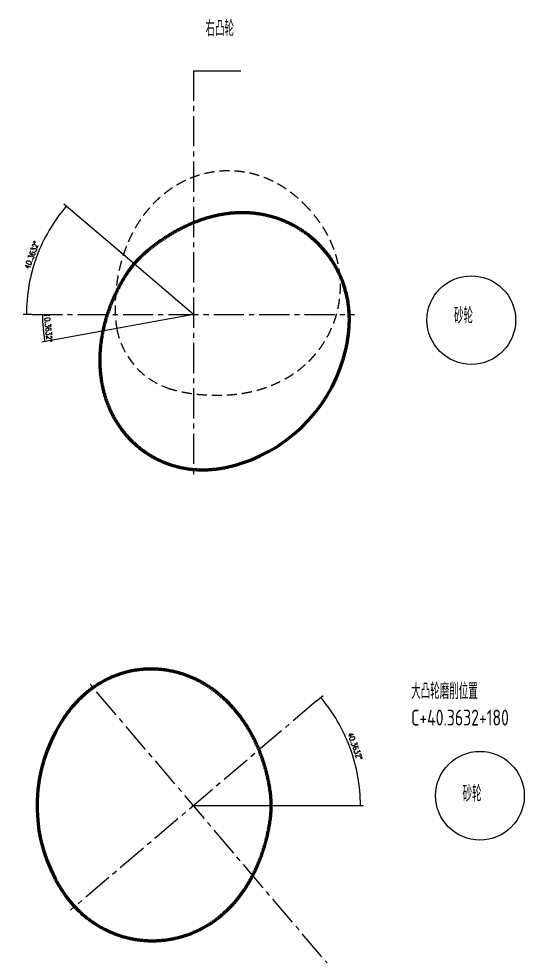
# Model space of a CAD drawing. Header units: millimetres. Extents: x 2124 to 3017, y -100 to 877.
# Drawn here: x 2699 to 3017, y 287 to 877 of the extents above; entities that cross this region are included whole.
import ezdxf

# ---------------------------------------------------------------- set-up
doc = ezdxf.new("R2010")
doc.units = ezdxf.units.MM
doc.linetypes.add('CENTER2', pattern=[28.574999, 19.049999, -3.175, 3.175, -3.175])
doc.linetypes.add('DASHED2', pattern=[9.525, 6.35, -3.175])
doc.layers.get('0').update_dxf_attribs({"lineweight": 18})
for name, color, linetype, lineweight in [('3中心线层', 1, 'CENTER2', 18), ('4虚线层', 6, 'DASHED2', 18), ('AM_0', 7, 'Continuous', 50), ('尺寸线层', 3, 'Continuous', 18)]:
    doc.layers.add(name, color=color, linetype=linetype, lineweight=lineweight)
doc.styles.add('PC_TEXTSTYLE', font='isocp.shx', dxfattribs={"width": 0.8, "bigfont": 'gbcbig.shx'})
doc.styles.add('TH_GBDIM', font='romans.shx', dxfattribs={"width": 0.8, "bigfont": 'gbcbig.shx'})
doc.dimstyles.new('TH_GBDIM', dxfattribs={"dimtxt": 3.5, "dimasz": 2.5, "dimexe": 2, "dimexo": 0, "dimgap": 1.5, "dimtad": 1, "dimdec": 1, "dimdsep": 46, "dimtxsty": 'TH_GBDIM', "dimcen": 2.5, "dimdle": 5, "dimclrd": 4, "dimclre": 4, "dimclrt": 3, "dimadec": 0, "dimazin": 2, "dimtfac": 0.714286, "dimtdec": 1, "dimtmove": 0, "dimatfit": 3, "dimfxl": 0, "dimarcsym": 0})

# ---------------------------------------------------------------- blocks, each defined once
blk = doc.blocks.new('*X8')
at = {"layer": '尺寸线层', "linetype": 'Continuous'}
for points in [[(2713.43, 690.71), (2713.88, 688.22), (2713.04, 688.2)], [(2714.98, 673.61), (2714.97, 676.14), (2714.15, 676.01)]]:
    blk.add_hatch(color=4, dxfattribs=at).paths.add_polyline_path(points, flags=0)
at = {"layer": '尺寸线层', "color": 4, "linetype": 'Continuous'}
blk.add_line((2760.26, 681.89), (2713.01, 673.25), dxfattribs=at)
for start, end in [(180, 185.18161), (185.18161, 190.36322)]:
    blk.add_arc((2808.53, 690.71), 95.11, start, end, dxfattribs=at)
at = {"layer": '尺寸线层', "color": 3, "insert": (2717.05, 682.42), "char_height": 3.5, "width": 34.4, "attachment_point": 5, "rotation": 275.18161, "style": 'TH_GBDIM'}
blk.add_mtext('10.3632%%D', dxfattribs=at)
blk = doc.blocks.new('*X9')
at = {"layer": '尺寸线层', "linetype": 'Continuous'}
for points in [[(2728.38, 758.84), (2727.1, 756.65), (2726.46, 757.18)], [(2703.34, 690.71), (2703.78, 693.21), (2702.95, 693.22)]]:
    blk.add_hatch(color=4, dxfattribs=at).paths.add_polyline_path(points, flags=0)
at = {"layer": '尺寸线层', "color": 4, "linetype": 'Continuous'}
for p, q in [((2771.14, 722.5), (2726.85, 760.14)), ((2707.04, 690.71), (2701.34, 690.71))]:
    blk.add_line(p, q, dxfattribs=at)
for start, end in [(139.6368, 159.8184), (159.8184, 180)]:
    blk.add_arc((2808.53, 690.71), 105.2, start, end, dxfattribs=at)
at = {"layer": '尺寸线层', "color": 3, "insert": (2706.74, 728.13), "char_height": 3.5, "width": 35.2, "attachment_point": 5, "rotation": 69.8184, "style": 'TH_GBDIM'}
blk.add_mtext('40.3632%%D', dxfattribs=at)
blk = doc.blocks.new('*X10')
at = {"layer": '尺寸线层', "linetype": 'Continuous'}
for points in [[(2888.69, 449.51), (2889.97, 447.32), (2890.61, 447.84)], [(2913.73, 381.38), (2913.29, 383.87), (2914.12, 383.89)]]:
    blk.add_hatch(color=4, dxfattribs=at).paths.add_polyline_path(points, flags=0)
at = {"layer": '尺寸线层', "color": 4, "linetype": 'Continuous'}
for p, q in [((2885.87, 447.11), (2890.21, 450.8)), ((2857.61, 381.38), (2915.73, 381.38))]:
    blk.add_line(p, q, dxfattribs=at)
for start, end in [(20.1816, 40.3632), (0, 20.1816)]:
    blk.add_arc((2808.53, 381.38), 105.2, start, end, dxfattribs=at)
at = {"layer": '尺寸线层', "color": 3, "insert": (2910.32, 418.79), "char_height": 3.5, "width": 35.2, "attachment_point": 5, "rotation": 290.1816, "style": 'TH_GBDIM'}
blk.add_mtext('40.3632%%D', dxfattribs=at)

msp = doc.modelspace()

# ---------------------------------------------------------------- linework, layer by layer
for p, q in [((2808.53, 844.23), (2838.42, 844.23)), ((2808.53, 690.71), (2771.14, 722.5)), ((2808.53, 690.71), (2760.26, 681.89)), ((2808.53, 381.38), (2857.61, 381.38))]:
    msp.add_line(p, q)
for centre in [(2983.6, 687.16), (2989.02, 387.63)]:
    msp.add_circle(centre, 27.92)
at = {"layer": '3中心线层'}
for p, q in [((2808.53, 844.23), (2808.53, 589.22)), ((2707.04, 690.71), (2910.03, 690.71)), ((2907.96, 264.4), (2742.8, 458.71)), ((2885.87, 447.11), (2731.2, 315.64))]:
    msp.add_line(p, q, dxfattribs=at)
at = {"layer": '4虚线层'}
msp.add_arc((2808.53, 690.71), 49.08, 190.36322, 250.36322, dxfattribs=at)
for points, knots in [([(2881.26, 757.14), (2880.61, 757.86), (2879.94, 758.56), (2878.61, 759.94), (2877.94, 760.61), (2876.59, 761.91), (2875.91, 762.55), (2874.54, 763.79), (2873.86, 764.39), (2872.48, 765.56), (2871.79, 766.13), (2870.39, 767.22), (2869.69, 767.76), (2868.29, 768.79), (2867.59, 769.29), (2866.17, 770.25), (2865.46, 770.72), (2864.03, 771.62), (2863.31, 772.05), (2861.86, 772.89), (2861.14, 773.29), (2859.68, 774.06), (2858.94, 774.43), (2857.45, 775.15), (2856.68, 775.51), (2855.14, 776.18), (2854.37, 776.5), (2852.81, 777.1), (2852.03, 777.39), (2850.46, 777.93), (2849.68, 778.19), (2848.1, 778.67), (2847.31, 778.89), (2845.72, 779.31), (2844.93, 779.5), (2843.34, 779.85), (2842.54, 780.01), (2840.94, 780.3), (2840.15, 780.43), (2838.55, 780.65), (2837.75, 780.75), (2836.16, 780.91), (2835.36, 780.98), (2833.77, 781.08), (2832.98, 781.12), (2831.4, 781.16), (2830.6, 781.17), (2829.03, 781.15), (2828.24, 781.13), (2826.67, 781.05), (2825.89, 781), (2824.33, 780.86), (2823.56, 780.78), (2822.01, 780.58), (2821.24, 780.47), (2819.71, 780.23), (2818.95, 780.09), (2817.43, 779.78), (2816.68, 779.62), (2815.18, 779.26), (2814.44, 779.07), (2812.96, 778.65), (2812.22, 778.44), (2810.76, 777.97), (2810.04, 777.73), (2808.6, 777.21), (2807.89, 776.95), (2806.47, 776.38), (2805.77, 776.09), (2804.38, 775.48), (2803.69, 775.16), (2802.32, 774.5), (2801.65, 774.16), (2800.31, 773.46), (2799.64, 773.09), (2798.33, 772.34), (2797.68, 771.96), (2796.39, 771.17), (2795.76, 770.76), (2794.5, 769.93), (2793.88, 769.5), (2792.65, 768.63), (2792.05, 768.19), (2790.85, 767.27), (2790.26, 766.81), (2789.1, 765.86), (2788.52, 765.38), (2787.39, 764.39), (2786.83, 763.89), (2785.73, 762.87), (2785.19, 762.36), (2784.12, 761.31), (2783.59, 760.77), (2782.56, 759.69), (2782.05, 759.14), (2781.05, 758.03), (2780.56, 757.47), (2779.59, 756.33), (2779.12, 755.75), (2778.19, 754.58), (2777.73, 753.99), (2776.84, 752.8), (2776.4, 752.2), (2775.54, 750.98), (2775.12, 750.37), (2774.29, 749.13), (2773.89, 748.51), (2773.09, 747.25), (2772.71, 746.61), (2771.95, 745.34), (2771.58, 744.69), (2770.86, 743.4), (2770.51, 742.74), (2769.83, 741.43), (2769.49, 740.77), (2768.84, 739.44), (2768.53, 738.77), (2767.91, 737.43), (2767.61, 736.76), (2767.03, 735.4), (2766.74, 734.72), (2766.2, 733.35), (2765.93, 732.67), (2765.42, 731.29), (2765.17, 730.6), (2764.68, 729.21), (2764.45, 728.51), (2764, 727.11), (2763.78, 726.41), (2763.37, 725.01), (2763.17, 724.3), (2762.78, 722.89), (2762.6, 722.19), (2762.24, 720.77), (2762.07, 720.06), (2761.75, 718.64), (2761.6, 717.92), (2761.3, 716.5), (2761.16, 715.78), (2760.9, 714.36), (2760.78, 713.64), (2760.54, 712.21), (2760.43, 711.49), (2760.23, 710.06), (2760.13, 709.34), (2759.96, 707.91), (2759.88, 707.19), (2759.73, 705.76), (2759.66, 705.04), (2759.54, 703.61), (2759.49, 702.89), (2759.4, 701.48), (2759.36, 700.79), (2759.3, 699.41), (2759.27, 698.72), (2759.23, 697.36), (2759.22, 696.68), (2759.21, 695.33), (2759.21, 694.67), (2759.22, 693.35), (2759.24, 692.7), (2759.28, 691.42), (2759.3, 690.79), (2759.37, 689.56), (2759.41, 688.95), (2759.5, 687.76), (2759.55, 687.18), (2759.66, 686.05), (2759.72, 685.49), (2759.86, 684.42), (2759.93, 683.89), (2760.09, 682.87), (2760.17, 682.38), (2760.26, 681.89)], [0, 0, 0, 0, 2.90234, 2.90234, 5.74871, 5.74871, 8.539574, 8.539574, 11.276288, 11.276288, 13.961098, 13.961098, 16.597119, 16.597119, 19.188312, 19.188312, 21.739431, 21.739431, 24.255972, 24.255972, 26.744086, 26.744086, 29.210478, 29.210478, 31.7374, 31.7374, 34.248845, 34.248845, 36.744928, 36.744928, 39.225823, 39.225823, 41.691765, 41.691765, 44.143045, 44.143045, 46.580012, 46.580012, 49.003064, 49.003064, 51.412649, 51.412649, 53.809259, 53.809259, 56.193422, 56.193422, 58.565702, 58.565702, 60.92669, 60.92669, 63.276998, 63.276998, 65.617253, 65.617253, 67.948091, 67.948091, 70.27015, 70.27015, 72.584066, 72.584066, 74.890463, 74.890463, 77.189949, 77.189949, 79.483111, 79.483111, 81.77051, 81.77051, 84.052676, 84.052676, 86.330102, 86.330102, 88.603244, 88.603244, 90.872519, 90.872519, 93.138296, 93.138296, 95.400906, 95.400906, 97.66063, 97.66063, 99.917707, 99.917707, 102.172334, 102.172334, 104.424665, 104.424665, 106.674813, 106.674813, 108.922855, 108.922855, 111.168837, 111.168837, 113.41277, 113.41277, 115.654643, 115.654643, 117.894421, 117.894421, 120.13205, 120.13205, 122.367463, 122.367463, 124.600583, 124.600583, 126.831327, 126.831327, 129.059607, 129.059607, 131.285337, 131.285337, 133.508432, 133.508432, 135.728813, 135.728813, 137.946403, 137.946403, 140.161134, 140.161134, 142.372941, 142.372941, 144.581763, 144.581763, 146.787541, 146.787541, 148.990214, 148.990214, 151.189718, 151.189718, 153.385976, 153.385976, 155.578899, 155.578899, 157.76838, 157.76838, 159.954283, 159.954283, 162.136444, 162.136444, 164.314661, 164.314661, 166.488693, 166.488693, 168.658251, 168.658251, 170.822999, 170.822999, 172.982551, 172.982551, 175.136467, 175.136467, 177.217497, 177.217497, 179.281629, 179.281629, 181.317777, 181.317777, 183.315165, 183.315165, 185.26361, 185.26361, 187.153774, 187.153774, 188.977411, 188.977411, 190.72756, 190.72756, 192.398713, 192.398713, 193.986925, 193.986925, 195.489894, 195.489894, 195.489894, 195.489894]), ([(2792.04, 644.49), (2792.51, 644.32), (2792.99, 644.16), (2793.97, 643.84), (2794.47, 643.69), (2795.52, 643.38), (2796.05, 643.23), (2797.15, 642.94), (2797.72, 642.79), (2798.87, 642.51), (2799.47, 642.38), (2800.67, 642.11), (2801.29, 641.99), (2802.54, 641.74), (2803.18, 641.62), (2804.48, 641.4), (2805.13, 641.29), (2806.46, 641.08), (2807.13, 640.98), (2808.48, 640.8), (2809.16, 640.71), (2810.53, 640.55), (2811.22, 640.47), (2812.62, 640.33), (2813.33, 640.27), (2814.76, 640.15), (2815.47, 640.1), (2816.91, 640.01), (2817.62, 639.97), (2819.06, 639.91), (2819.78, 639.88), (2821.22, 639.84), (2821.94, 639.83), (2823.38, 639.82), (2824.1, 639.83), (2825.54, 639.84), (2826.26, 639.86), (2827.7, 639.91), (2828.42, 639.94), (2829.86, 640.02), (2830.58, 640.06), (2832.02, 640.17), (2832.74, 640.23), (2834.18, 640.37), (2834.89, 640.44), (2836.33, 640.61), (2837.04, 640.7), (2838.47, 640.9), (2839.19, 641.01), (2840.61, 641.25), (2841.33, 641.37), (2842.75, 641.64), (2843.46, 641.78), (2844.88, 642.08), (2845.58, 642.24), (2846.99, 642.58), (2847.7, 642.76), (2849.1, 643.13), (2849.8, 643.33), (2851.2, 643.74), (2851.9, 643.95), (2853.29, 644.4), (2853.98, 644.64), (2855.36, 645.12), (2856.05, 645.38), (2857.42, 645.91), (2858.1, 646.18), (2859.46, 646.75), (2860.14, 647.05), (2861.49, 647.66), (2862.16, 647.97), (2863.5, 648.63), (2864.16, 648.96), (2865.48, 649.66), (2866.14, 650.02), (2867.45, 650.76), (2868.09, 651.15), (2869.38, 651.93), (2870.02, 652.34), (2871.3, 653.17), (2871.93, 653.6), (2873.18, 654.47), (2873.8, 654.93), (2875.03, 655.85), (2875.63, 656.32), (2876.84, 657.3), (2877.43, 657.79), (2878.61, 658.81), (2879.2, 659.33), (2880.35, 660.4), (2880.91, 660.94), (2882.03, 662.05), (2882.59, 662.62), (2883.67, 663.78), (2884.21, 664.37), (2885.26, 665.57), (2885.78, 666.19), (2886.79, 667.44), (2887.29, 668.07), (2888.27, 669.37), (2888.74, 670.02), (2889.68, 671.36), (2890.13, 672.04), (2891.02, 673.42), (2891.45, 674.12), (2892.3, 675.54), (2892.71, 676.26), (2893.5, 677.71), (2893.88, 678.45), (2894.62, 679.95), (2894.98, 680.7), (2895.67, 682.23), (2896, 683.01), (2896.63, 684.57), (2896.94, 685.36), (2897.51, 686.96), (2897.78, 687.76), (2898.3, 689.38), (2898.54, 690.2), (2899, 691.85), (2899.21, 692.68), (2899.6, 694.35), (2899.78, 695.19), (2900.11, 696.89), (2900.26, 697.74), (2900.52, 699.44), (2900.64, 700.3), (2900.84, 702.03), (2900.92, 702.89), (2901.05, 704.63), (2901.1, 705.5), (2901.16, 707.24), (2901.17, 708.11), (2901.16, 709.86), (2901.14, 710.73), (2901.07, 712.48), (2901.01, 713.36), (2900.87, 715.11), (2900.78, 715.98), (2900.57, 717.72), (2900.44, 718.59), (2900.16, 720.33), (2900, 721.19), (2899.65, 722.92), (2899.46, 723.78), (2899.04, 725.49), (2898.82, 726.34), (2898.33, 728.03), (2898.07, 728.88), (2897.52, 730.55), (2897.23, 731.38), (2896.62, 733.01), (2896.31, 733.81), (2895.65, 735.39), (2895.31, 736.17), (2894.59, 737.73), (2894.21, 738.51), (2893.43, 740.05), (2893.02, 740.82), (2892.17, 742.35), (2891.73, 743.11), (2890.82, 744.62), (2890.35, 745.37), (2889.37, 746.87), (2888.86, 747.62), (2887.82, 749.1), (2887.28, 749.84), (2886.16, 751.32), (2885.59, 752.06), (2884.41, 753.52), (2883.8, 754.25), (2882.55, 755.7), (2881.91, 756.43), (2881.26, 757.14)], [0, 0, 0, 0, 1.502908, 1.502908, 3.090721, 3.090721, 4.760935, 4.760935, 6.509541, 6.509541, 8.331069, 8.331069, 10.218658, 10.218658, 12.164163, 12.164163, 14.158301, 14.158301, 16.190839, 16.190839, 18.250824, 18.250824, 20.326847, 20.326847, 22.474278, 22.474278, 24.625704, 24.625704, 26.780419, 26.780419, 28.937777, 28.937777, 31.097204, 31.097204, 33.25821, 33.25821, 35.420407, 35.420407, 37.583513, 37.583513, 39.747361, 39.747361, 41.911907, 41.911907, 44.077224, 44.077224, 46.243508, 46.243508, 48.41107, 48.41107, 50.580333, 50.580333, 52.75182, 52.75182, 54.926146, 54.926146, 57.104006, 57.104006, 59.286162, 59.286162, 61.473431, 61.473431, 63.666667, 63.666667, 65.866752, 65.866752, 68.074579, 68.074579, 70.291039, 70.291039, 72.51701, 72.51701, 74.753345, 74.753345, 77.000859, 77.000859, 79.260321, 79.260321, 81.532446, 81.532446, 83.817885, 83.817885, 86.117223, 86.117223, 88.430967, 88.430967, 90.759551, 90.759551, 93.103323, 93.103323, 95.462552, 95.462552, 97.837422, 97.837422, 100.228032, 100.228032, 102.634399, 102.634399, 105.056458, 105.056458, 107.494064, 107.494064, 109.946998, 109.946998, 112.414965, 112.414965, 114.897603, 114.897603, 117.394485, 117.394485, 119.905126, 119.905126, 122.428985, 122.428985, 124.965473, 124.965473, 127.513961, 127.513961, 130.073778, 130.073778, 132.644228, 132.644228, 135.224588, 135.224588, 137.814117, 137.814117, 140.412062, 140.412062, 143.017666, 143.017666, 145.630173, 145.630173, 148.248832, 148.248832, 150.872905, 150.872905, 153.501675, 153.501675, 156.134444, 156.134444, 158.770547, 158.770547, 161.409351, 161.409351, 164.050261, 164.050261, 166.692723, 166.692723, 169.336231, 169.336231, 171.980325, 171.980325, 174.545637, 174.545637, 177.117775, 177.117775, 179.703496, 179.703496, 182.309531, 182.309531, 184.942432, 184.942432, 187.608413, 187.608413, 190.313199, 190.313199, 193.061878, 193.061878, 195.858771, 195.858771, 198.707312, 198.707312, 201.60996, 201.60996, 201.60996, 201.60996])]:
    msp.add_open_spline(points, degree=3, knots=knots, dxfattribs=at)
at = {"layer": 'AM_0'}
for centre, start, end in [((2808.53, 690.71), 287.59006, 347.59006), ((2808.53, 381.38), 147.95326, 207.95326)]:
    msp.add_arc(centre, 98.5, start, end, dxfattribs=at)
for points, knots in [([(2904.73, 669.55), (2904.94, 670.49), (2905.13, 671.44), (2905.49, 673.32), (2905.65, 674.26), (2905.94, 676.12), (2906.07, 677.04), (2906.29, 678.88), (2906.39, 679.79), (2906.55, 681.6), (2906.62, 682.5), (2906.71, 684.29), (2906.75, 685.17), (2906.78, 686.94), (2906.78, 687.82), (2906.75, 689.56), (2906.72, 690.43), (2906.63, 692.16), (2906.57, 693.02), (2906.41, 694.73), (2906.32, 695.58), (2906.1, 697.28), (2905.97, 698.13), (2905.68, 699.84), (2905.52, 700.71), (2905.16, 702.43), (2904.96, 703.29), (2904.54, 705), (2904.3, 705.85), (2903.81, 707.54), (2903.55, 708.38), (2902.99, 710.05), (2902.69, 710.88), (2902.07, 712.52), (2901.74, 713.34), (2901.05, 714.96), (2900.69, 715.76), (2899.95, 717.34), (2899.56, 718.13), (2898.75, 719.68), (2898.33, 720.45), (2897.46, 721.96), (2897.01, 722.71), (2896.09, 724.19), (2895.61, 724.92), (2894.63, 726.36), (2894.13, 727.07), (2893.09, 728.46), (2892.57, 729.15), (2891.48, 730.49), (2890.93, 731.16), (2889.8, 732.46), (2889.22, 733.1), (2888.05, 734.35), (2887.45, 734.96), (2886.23, 736.16), (2885.61, 736.75), (2884.35, 737.9), (2883.71, 738.46), (2882.42, 739.55), (2881.76, 740.08), (2880.43, 741.12), (2879.76, 741.62), (2878.4, 742.61), (2877.71, 743.08), (2876.32, 744.01), (2875.62, 744.45), (2874.2, 745.32), (2873.49, 745.74), (2872.05, 746.55), (2871.32, 746.94), (2869.86, 747.69), (2869.13, 748.05), (2867.65, 748.74), (2866.91, 749.07), (2865.42, 749.7), (2864.67, 750), (2863.17, 750.58), (2862.41, 750.85), (2860.9, 751.36), (2860.14, 751.61), (2858.62, 752.07), (2857.86, 752.28), (2856.33, 752.69), (2855.57, 752.87), (2854.04, 753.22), (2853.27, 753.38), (2851.74, 753.67), (2850.98, 753.81), (2849.45, 754.05), (2848.69, 754.15), (2847.16, 754.34), (2846.4, 754.42), (2844.87, 754.55), (2844.11, 754.61), (2842.6, 754.69), (2841.84, 754.72), (2840.33, 754.76), (2839.58, 754.77), (2838.08, 754.76), (2837.33, 754.74), (2835.83, 754.68), (2835.09, 754.64), (2833.6, 754.54), (2832.86, 754.48), (2831.39, 754.33), (2830.66, 754.25), (2829.19, 754.06), (2828.47, 753.96), (2827.01, 753.73), (2826.29, 753.61), (2824.85, 753.34), (2824.13, 753.2), (2822.71, 752.89), (2822, 752.73), (2820.58, 752.38), (2819.88, 752.2), (2818.47, 751.83), (2817.77, 751.63), (2816.38, 751.21), (2815.69, 751), (2814.31, 750.55), (2813.63, 750.32), (2812.26, 749.84), (2811.58, 749.59), (2810.23, 749.08), (2809.56, 748.82), (2808.22, 748.28), (2807.55, 748), (2806.23, 747.43), (2805.57, 747.14), (2804.25, 746.54), (2803.6, 746.23), (2802.3, 745.6), (2801.65, 745.28), (2800.37, 744.63), (2799.73, 744.3), (2798.46, 743.62), (2797.83, 743.27), (2796.57, 742.57), (2795.94, 742.21), (2794.7, 741.48), (2794.08, 741.11), (2792.86, 740.36), (2792.25, 739.98), (2791.03, 739.2), (2790.43, 738.81), (2789.24, 738.02), (2788.64, 737.61), (2787.47, 736.8), (2786.88, 736.39), (2785.74, 735.56), (2785.18, 735.15), (2784.08, 734.33), (2783.53, 733.91), (2782.45, 733.08), (2781.92, 732.66), (2780.87, 731.82), (2780.36, 731.39), (2779.35, 730.55), (2778.86, 730.13), (2777.9, 729.29), (2777.43, 728.87), (2776.51, 728.04), (2776.07, 727.63), (2775.21, 726.81), (2774.79, 726.4), (2773.98, 725.59), (2773.59, 725.2), (2772.84, 724.41), (2772.48, 724.02), (2771.8, 723.26), (2771.47, 722.88), (2771.14, 722.5)], [0, 0, 0, 0, 2.902647, 2.902647, 5.751187, 5.751187, 8.54808, 8.54808, 11.296759, 11.296759, 14.001544, 14.001544, 16.667524, 16.667524, 19.300424, 19.300424, 21.906459, 21.906459, 24.49218, 24.49218, 27.064317, 27.064317, 29.629628, 29.629628, 32.273722, 32.273722, 34.917229, 34.917229, 37.559691, 37.559691, 40.2006, 40.2006, 42.839403, 42.839403, 45.475506, 45.475506, 48.108274, 48.108274, 50.737043, 50.737043, 53.361116, 53.361116, 55.979774, 55.979774, 58.59228, 58.59228, 61.197884, 61.197884, 63.795829, 63.795829, 66.385357, 66.385357, 68.965716, 68.965716, 71.536165, 71.536165, 74.095982, 74.095982, 76.644469, 76.644469, 79.180957, 79.180957, 81.704815, 81.704815, 84.215455, 84.215455, 86.712337, 86.712337, 89.194974, 89.194974, 91.66294, 91.66294, 94.115873, 94.115873, 96.553479, 96.553479, 98.975537, 98.975537, 101.381904, 101.381904, 103.772513, 103.772513, 106.147382, 106.147382, 108.506611, 108.506611, 110.850383, 110.850383, 113.178965, 113.178965, 115.492709, 115.492709, 117.792046, 117.792046, 120.077485, 120.077485, 122.349609, 122.349609, 124.60907, 124.60907, 126.856584, 126.856584, 129.092918, 129.092918, 131.318889, 131.318889, 133.535348, 133.535348, 135.743174, 135.743174, 137.943259, 137.943259, 140.136494, 140.136494, 142.323762, 142.323762, 144.505918, 144.505918, 146.683778, 146.683778, 148.858103, 148.858103, 151.029589, 151.029589, 153.198852, 153.198852, 155.366414, 155.366414, 157.532697, 157.532697, 159.698014, 159.698014, 161.862559, 161.862559, 164.026407, 164.026407, 166.189512, 166.189512, 168.351709, 168.351709, 170.512714, 170.512714, 172.67214, 172.67214, 174.829498, 174.829498, 176.984213, 176.984213, 179.135638, 179.135638, 181.283069, 181.283069, 183.359092, 183.359092, 185.419076, 185.419076, 187.451614, 187.451614, 189.445752, 189.445752, 191.391256, 191.391256, 193.278844, 193.278844, 195.100371, 195.100371, 196.848977, 196.848977, 198.519191, 198.519191, 200.107003, 200.107003, 201.609911, 201.609911, 201.609911, 201.609911]), ([(2771.14, 722.5), (2770.82, 722.11), (2770.5, 721.73), (2769.85, 720.92), (2769.53, 720.51), (2768.87, 719.64), (2768.54, 719.19), (2767.88, 718.27), (2767.54, 717.79), (2766.87, 716.8), (2766.53, 716.3), (2765.86, 715.26), (2765.52, 714.73), (2764.85, 713.64), (2764.51, 713.08), (2763.84, 711.95), (2763.51, 711.38), (2762.85, 710.21), (2762.52, 709.61), (2761.87, 708.41), (2761.54, 707.8), (2760.91, 706.57), (2760.6, 705.96), (2759.97, 704.69), (2759.66, 704.04), (2759.05, 702.74), (2758.75, 702.09), (2758.16, 700.77), (2757.87, 700.11), (2757.3, 698.78), (2757.03, 698.11), (2756.49, 696.77), (2756.22, 696.09), (2755.71, 694.74), (2755.46, 694.06), (2754.97, 692.69), (2754.74, 692), (2754.28, 690.62), (2754.06, 689.92), (2753.62, 688.53), (2753.42, 687.83), (2753.01, 686.43), (2752.82, 685.72), (2752.45, 684.31), (2752.27, 683.6), (2751.93, 682.17), (2751.77, 681.46), (2751.46, 680.02), (2751.31, 679.3), (2751.04, 677.86), (2750.91, 677.14), (2750.66, 675.68), (2750.55, 674.96), (2750.34, 673.5), (2750.24, 672.77), (2750.07, 671.3), (2749.99, 670.57), (2749.86, 669.1), (2749.8, 668.36), (2749.69, 666.88), (2749.65, 666.14), (2749.59, 664.66), (2749.57, 663.92), (2749.54, 662.44), (2749.54, 661.7), (2749.56, 660.21), (2749.58, 659.47), (2749.63, 657.99), (2749.67, 657.24), (2749.76, 655.76), (2749.82, 655.02), (2749.96, 653.53), (2750.04, 652.79), (2750.22, 651.31), (2750.32, 650.57), (2750.54, 649.1), (2750.66, 648.36), (2750.93, 646.89), (2751.08, 646.16), (2751.38, 644.69), (2751.55, 643.97), (2751.91, 642.51), (2752.09, 641.79), (2752.49, 640.34), (2752.7, 639.62), (2753.15, 638.19), (2753.38, 637.48), (2753.87, 636.06), (2754.13, 635.35), (2754.66, 633.95), (2754.94, 633.25), (2755.52, 631.86), (2755.82, 631.18), (2756.45, 629.81), (2756.77, 629.13), (2757.45, 627.78), (2757.79, 627.11), (2758.51, 625.78), (2758.88, 625.12), (2759.64, 623.82), (2760.04, 623.17), (2760.85, 621.89), (2761.26, 621.26), (2762.12, 620), (2762.56, 619.38), (2763.45, 618.16), (2763.92, 617.55), (2764.86, 616.36), (2765.34, 615.77), (2766.33, 614.6), (2766.84, 614.03), (2767.87, 612.9), (2768.4, 612.34), (2769.47, 611.25), (2770.02, 610.71), (2771.14, 609.65), (2771.71, 609.13), (2772.87, 608.11), (2773.46, 607.61), (2774.66, 606.62), (2775.27, 606.14), (2776.51, 605.2), (2777.14, 604.75), (2778.42, 603.85), (2779.07, 603.41), (2780.39, 602.56), (2781.06, 602.15), (2782.42, 601.34), (2783.11, 600.95), (2784.5, 600.2), (2785.21, 599.83), (2786.64, 599.12), (2787.36, 598.78), (2788.82, 598.13), (2789.56, 597.81), (2791.05, 597.21), (2791.81, 596.93), (2793.33, 596.38), (2794.1, 596.12), (2795.66, 595.63), (2796.44, 595.4), (2798.02, 594.96), (2798.82, 594.76), (2800.43, 594.39), (2801.24, 594.22), (2802.86, 593.9), (2803.68, 593.76), (2805.33, 593.51), (2806.16, 593.4), (2807.83, 593.21), (2808.67, 593.13), (2810.33, 593.01), (2811.15, 592.96), (2812.8, 592.9), (2813.63, 592.89), (2815.3, 592.89), (2816.14, 592.9), (2817.83, 592.97), (2818.68, 593.01), (2820.39, 593.14), (2821.25, 593.22), (2822.98, 593.41), (2823.85, 593.52), (2825.61, 593.78), (2826.49, 593.92), (2828.27, 594.25), (2829.16, 594.42), (2830.96, 594.81), (2831.87, 595.03), (2833.69, 595.48), (2834.61, 595.73), (2836.45, 596.25), (2837.38, 596.53), (2838.3, 596.82)], [0, 0, 0, 0, 1.502969, 1.502969, 3.09118, 3.09118, 4.762332, 4.762332, 6.512481, 6.512481, 8.336118, 8.336118, 10.226282, 10.226282, 12.174726, 12.174726, 14.172114, 14.172114, 16.208261, 16.208261, 18.272392, 18.272392, 20.353422, 20.353422, 22.507338, 22.507338, 24.666889, 24.666889, 26.831637, 26.831637, 29.001195, 29.001195, 31.175226, 31.175226, 33.353443, 33.353443, 35.535603, 35.535603, 37.721506, 37.721506, 39.910986, 39.910986, 42.103909, 42.103909, 44.300167, 44.300167, 46.49967, 46.49967, 48.702342, 48.702342, 50.90812, 50.90812, 53.116941, 53.116941, 55.328748, 55.328748, 57.543478, 57.543478, 59.761068, 59.761068, 61.981448, 61.981448, 64.204543, 64.204543, 66.430273, 66.430273, 68.658552, 68.658552, 70.889296, 70.889296, 73.122415, 73.122415, 75.357828, 75.357828, 77.595457, 77.595457, 79.835234, 79.835234, 82.077107, 82.077107, 84.32104, 84.32104, 86.56702, 86.56702, 88.815063, 88.815063, 91.06521, 91.06521, 93.31754, 93.31754, 95.572167, 95.572167, 97.829244, 97.829244, 100.088967, 100.088967, 102.351576, 102.351576, 104.617354, 104.617354, 106.886627, 106.886627, 109.15977, 109.15977, 111.437195, 111.437195, 113.71936, 113.71936, 116.006759, 116.006759, 118.299921, 118.299921, 120.599406, 120.599406, 122.905802, 122.905802, 125.219717, 125.219717, 127.541776, 127.541776, 129.872614, 129.872614, 132.212868, 132.212868, 134.563175, 134.563175, 136.924163, 136.924163, 139.296443, 139.296443, 141.680606, 141.680606, 144.077214, 144.077214, 146.486799, 146.486799, 148.909851, 148.909851, 151.346817, 151.346817, 153.798097, 153.798097, 156.264038, 156.264038, 158.744932, 158.744932, 161.241015, 161.241015, 163.75246, 163.75246, 166.279381, 166.279381, 168.745773, 168.745773, 171.233886, 171.233886, 173.750426, 173.750426, 176.301545, 176.301545, 178.892737, 178.892737, 181.528758, 181.528758, 184.213567, 184.213567, 186.950281, 186.950281, 189.741144, 189.741144, 192.587514, 192.587514, 195.489853, 195.489853, 195.489853, 195.489853]), ([(2857.61, 381.38), (2857.61, 381.88), (2857.6, 382.38), (2857.57, 383.41), (2857.55, 383.94), (2857.49, 385.02), (2857.45, 385.58), (2857.36, 386.71), (2857.3, 387.3), (2857.18, 388.48), (2857.11, 389.08), (2856.95, 390.31), (2856.86, 390.94), (2856.67, 392.2), (2856.57, 392.84), (2856.34, 394.14), (2856.22, 394.79), (2855.97, 396.11), (2855.84, 396.78), (2855.55, 398.12), (2855.4, 398.79), (2855.09, 400.13), (2854.93, 400.81), (2854.59, 402.18), (2854.41, 402.87), (2854.03, 404.26), (2853.84, 404.95), (2853.43, 406.34), (2853.23, 407.03), (2852.8, 408.41), (2852.57, 409.1), (2852.11, 410.47), (2851.88, 411.15), (2851.39, 412.52), (2851.14, 413.2), (2850.62, 414.56), (2850.36, 415.24), (2849.81, 416.59), (2849.53, 417.26), (2848.96, 418.6), (2848.66, 419.27), (2848.06, 420.6), (2847.75, 421.26), (2847.12, 422.58), (2846.79, 423.24), (2846.13, 424.54), (2845.79, 425.19), (2845.1, 426.49), (2844.74, 427.13), (2844.02, 428.41), (2843.65, 429.04), (2842.9, 430.31), (2842.51, 430.94), (2841.73, 432.18), (2841.33, 432.8), (2840.51, 434.03), (2840.09, 434.64), (2839.25, 435.85), (2838.81, 436.45), (2837.93, 437.64), (2837.49, 438.23), (2836.58, 439.4), (2836.11, 439.98), (2835.17, 441.12), (2834.69, 441.69), (2833.72, 442.81), (2833.23, 443.36), (2832.22, 444.46), (2831.71, 445), (2830.68, 446.07), (2830.15, 446.6), (2829.09, 447.64), (2828.55, 448.15), (2827.45, 449.16), (2826.89, 449.66), (2825.77, 450.64), (2825.2, 451.13), (2824.04, 452.07), (2823.46, 452.54), (2822.28, 453.45), (2821.68, 453.9), (2820.47, 454.78), (2819.85, 455.21), (2818.61, 456.05), (2817.99, 456.46), (2816.72, 457.27), (2816.08, 457.66), (2814.79, 458.42), (2814.14, 458.79), (2812.82, 459.52), (2812.16, 459.87), (2810.82, 460.55), (2810.14, 460.88), (2808.78, 461.52), (2808.09, 461.83), (2806.7, 462.42), (2806, 462.7), (2804.6, 463.25), (2803.89, 463.51), (2802.46, 464.01), (2801.74, 464.25), (2800.3, 464.7), (2799.57, 464.91), (2798.11, 465.32), (2797.37, 465.5), (2795.89, 465.86), (2795.15, 466.02), (2793.66, 466.32), (2792.91, 466.45), (2791.4, 466.7), (2790.64, 466.81), (2789.12, 467), (2788.36, 467.09), (2786.83, 467.23), (2786.07, 467.28), (2784.53, 467.36), (2783.76, 467.39), (2782.21, 467.42), (2781.44, 467.42), (2779.89, 467.39), (2779.11, 467.36), (2777.56, 467.27), (2776.78, 467.21), (2775.22, 467.06), (2774.44, 466.98), (2772.89, 466.77), (2772.11, 466.65), (2770.55, 466.39), (2769.78, 466.24), (2768.22, 465.91), (2767.45, 465.73), (2765.9, 465.35), (2765.13, 465.14), (2763.59, 464.69), (2762.83, 464.45), (2761.3, 463.94), (2760.54, 463.67), (2759.02, 463.1), (2758.27, 462.8), (2756.77, 462.17), (2756.02, 461.83), (2754.53, 461.14), (2753.79, 460.78), (2752.33, 460.02), (2751.6, 459.63), (2750.16, 458.81), (2749.44, 458.39), (2748.02, 457.51), (2747.32, 457.06), (2745.92, 456.12), (2745.23, 455.64), (2743.89, 454.66), (2743.23, 454.16), (2741.93, 453.14), (2741.29, 452.61), (2740.02, 451.53), (2739.39, 450.98), (2738.15, 449.84), (2737.53, 449.25), (2736.31, 448.05), (2735.71, 447.43), (2734.51, 446.16), (2733.92, 445.51), (2732.75, 444.18), (2732.17, 443.5), (2731.02, 442.1), (2730.46, 441.38), (2729.34, 439.92), (2728.78, 439.17), (2727.69, 437.65), (2727.15, 436.87), (2726.09, 435.27), (2725.56, 434.46), (2725.05, 433.64)], [0, 0, 0, 0, 1.502969, 1.502969, 3.09118, 3.09118, 4.762332, 4.762332, 6.512481, 6.512481, 8.336118, 8.336118, 10.226282, 10.226282, 12.174726, 12.174726, 14.172114, 14.172114, 16.208261, 16.208261, 18.272392, 18.272392, 20.353422, 20.353422, 22.507338, 22.507338, 24.666889, 24.666889, 26.831637, 26.831637, 29.001195, 29.001195, 31.175226, 31.175226, 33.353443, 33.353443, 35.535603, 35.535603, 37.721506, 37.721506, 39.910986, 39.910986, 42.103909, 42.103909, 44.300167, 44.300167, 46.49967, 46.49967, 48.702342, 48.702342, 50.90812, 50.90812, 53.116941, 53.116941, 55.328748, 55.328748, 57.543478, 57.543478, 59.761068, 59.761068, 61.981448, 61.981448, 64.204543, 64.204543, 66.430273, 66.430273, 68.658552, 68.658552, 70.889296, 70.889296, 73.122415, 73.122415, 75.357828, 75.357828, 77.595457, 77.595457, 79.835234, 79.835234, 82.077107, 82.077107, 84.32104, 84.32104, 86.56702, 86.56702, 88.815063, 88.815063, 91.06521, 91.06521, 93.31754, 93.31754, 95.572167, 95.572167, 97.829244, 97.829244, 100.088967, 100.088967, 102.351576, 102.351576, 104.617354, 104.617354, 106.886627, 106.886627, 109.15977, 109.15977, 111.437195, 111.437195, 113.71936, 113.71936, 116.006759, 116.006759, 118.299921, 118.299921, 120.599406, 120.599406, 122.905802, 122.905802, 125.219717, 125.219717, 127.541776, 127.541776, 129.872614, 129.872614, 132.212868, 132.212868, 134.563175, 134.563175, 136.924163, 136.924163, 139.296443, 139.296443, 141.680606, 141.680606, 144.077214, 144.077214, 146.486799, 146.486799, 148.909851, 148.909851, 151.346817, 151.346817, 153.798097, 153.798097, 156.264038, 156.264038, 158.744932, 158.744932, 161.241015, 161.241015, 163.75246, 163.75246, 166.279381, 166.279381, 168.745773, 168.745773, 171.233886, 171.233886, 173.750426, 173.750426, 176.301545, 176.301545, 178.892737, 178.892737, 181.528758, 181.528758, 184.213567, 184.213567, 186.950281, 186.950281, 189.741144, 189.741144, 192.587514, 192.587514, 195.489853, 195.489853, 195.489853, 195.489853]), ([(2721.53, 335.21), (2721.98, 334.35), (2722.45, 333.5), (2723.4, 331.84), (2723.88, 331.02), (2724.86, 329.42), (2725.36, 328.63), (2726.38, 327.08), (2726.9, 326.33), (2727.95, 324.84), (2728.48, 324.12), (2729.56, 322.69), (2730.11, 321.99), (2731.23, 320.62), (2731.8, 319.96), (2732.95, 318.64), (2733.54, 318), (2734.73, 316.75), (2735.33, 316.13), (2736.56, 314.93), (2737.18, 314.34), (2738.45, 313.19), (2739.09, 312.62), (2740.42, 311.51), (2741.11, 310.95), (2742.5, 309.87), (2743.21, 309.34), (2744.64, 308.32), (2745.37, 307.82), (2746.84, 306.85), (2747.58, 306.38), (2749.09, 305.47), (2749.85, 305.03), (2751.39, 304.18), (2752.17, 303.77), (2753.74, 302.99), (2754.53, 302.61), (2756.13, 301.89), (2756.93, 301.54), (2758.56, 300.88), (2759.37, 300.57), (2761.02, 299.97), (2761.84, 299.69), (2763.51, 299.17), (2764.34, 298.92), (2766.02, 298.46), (2766.86, 298.24), (2768.55, 297.85), (2769.4, 297.67), (2771.1, 297.34), (2771.95, 297.2), (2773.65, 296.94), (2774.5, 296.83), (2776.21, 296.63), (2777.06, 296.56), (2778.77, 296.43), (2779.62, 296.38), (2781.32, 296.32), (2782.17, 296.31), (2783.87, 296.32), (2784.71, 296.34), (2786.4, 296.41), (2787.24, 296.46), (2788.91, 296.59), (2789.74, 296.67), (2791.4, 296.87), (2792.23, 296.98), (2793.87, 297.24), (2794.68, 297.39), (2796.3, 297.7), (2797.1, 297.87), (2798.7, 298.25), (2799.49, 298.45), (2801.07, 298.88), (2801.85, 299.11), (2803.39, 299.59), (2804.16, 299.85), (2805.68, 300.38), (2806.43, 300.66), (2807.92, 301.25), (2808.65, 301.56), (2810.11, 302.19), (2810.83, 302.52), (2812.25, 303.2), (2812.95, 303.55), (2814.34, 304.28), (2815.03, 304.65), (2816.39, 305.42), (2817.05, 305.81), (2818.37, 306.62), (2819.03, 307.04), (2820.31, 307.88), (2820.94, 308.32), (2822.19, 309.2), (2822.8, 309.65), (2824.01, 310.57), (2824.61, 311.03), (2825.79, 311.98), (2826.36, 312.47), (2827.5, 313.45), (2828.06, 313.95), (2829.16, 314.96), (2829.7, 315.47), (2830.77, 316.51), (2831.29, 317.03), (2832.32, 318.1), (2832.83, 318.64), (2833.82, 319.73), (2834.31, 320.28), (2835.27, 321.39), (2835.74, 321.95), (2836.66, 323.09), (2837.11, 323.66), (2838, 324.82), (2838.44, 325.41), (2839.3, 326.58), (2839.72, 327.18), (2840.54, 328.38), (2840.94, 328.98), (2841.74, 330.19), (2842.12, 330.81), (2842.88, 332.04), (2843.26, 332.66), (2843.99, 333.91), (2844.34, 334.54), (2845.04, 335.8), (2845.39, 336.44), (2846.06, 337.72), (2846.38, 338.36), (2847.02, 339.66), (2847.34, 340.31), (2847.95, 341.61), (2848.25, 342.27), (2848.83, 343.59), (2849.12, 344.25), (2849.67, 345.58), (2849.94, 346.25), (2850.47, 347.59), (2850.73, 348.27), (2851.23, 349.62), (2851.48, 350.29), (2851.95, 351.65), (2852.18, 352.34), (2852.63, 353.7), (2852.85, 354.39), (2853.27, 355.76), (2853.48, 356.45), (2853.87, 357.83), (2854.06, 358.52), (2854.43, 359.91), (2854.61, 360.6), (2854.95, 361.97), (2855.11, 362.64), (2855.42, 363.98), (2855.56, 364.65), (2855.84, 365.99), (2855.98, 366.65), (2856.23, 367.97), (2856.35, 368.63), (2856.57, 369.92), (2856.67, 370.56), (2856.86, 371.82), (2856.95, 372.45), (2857.11, 373.67), (2857.18, 374.28), (2857.3, 375.46), (2857.36, 376.04), (2857.45, 377.18), (2857.49, 377.73), (2857.55, 378.82), (2857.57, 379.34), (2857.6, 380.37), (2857.61, 380.88), (2857.61, 381.38)], [0, 0, 0, 0, 2.902647, 2.902647, 5.751187, 5.751187, 8.54808, 8.54808, 11.296759, 11.296759, 14.001544, 14.001544, 16.667524, 16.667524, 19.300424, 19.300424, 21.906459, 21.906459, 24.49218, 24.49218, 27.064317, 27.064317, 29.629628, 29.629628, 32.273722, 32.273722, 34.917229, 34.917229, 37.559691, 37.559691, 40.2006, 40.2006, 42.839403, 42.839403, 45.475506, 45.475506, 48.108274, 48.108274, 50.737043, 50.737043, 53.361116, 53.361116, 55.979774, 55.979774, 58.59228, 58.59228, 61.197884, 61.197884, 63.795829, 63.795829, 66.385357, 66.385357, 68.965716, 68.965716, 71.536165, 71.536165, 74.095982, 74.095982, 76.644469, 76.644469, 79.180957, 79.180957, 81.704815, 81.704815, 84.215455, 84.215455, 86.712337, 86.712337, 89.194974, 89.194974, 91.66294, 91.66294, 94.115873, 94.115873, 96.553479, 96.553479, 98.975537, 98.975537, 101.381904, 101.381904, 103.772513, 103.772513, 106.147382, 106.147382, 108.506611, 108.506611, 110.850383, 110.850383, 113.178965, 113.178965, 115.492709, 115.492709, 117.792046, 117.792046, 120.077485, 120.077485, 122.349609, 122.349609, 124.60907, 124.60907, 126.856584, 126.856584, 129.092918, 129.092918, 131.318889, 131.318889, 133.535348, 133.535348, 135.743174, 135.743174, 137.943259, 137.943259, 140.136494, 140.136494, 142.323762, 142.323762, 144.505918, 144.505918, 146.683778, 146.683778, 148.858103, 148.858103, 151.029589, 151.029589, 153.198852, 153.198852, 155.366414, 155.366414, 157.532697, 157.532697, 159.698014, 159.698014, 161.862559, 161.862559, 164.026407, 164.026407, 166.189512, 166.189512, 168.351709, 168.351709, 170.512714, 170.512714, 172.67214, 172.67214, 174.829498, 174.829498, 176.984213, 176.984213, 179.135638, 179.135638, 181.283069, 181.283069, 183.359092, 183.359092, 185.419076, 185.419076, 187.451614, 187.451614, 189.445752, 189.445752, 191.391256, 191.391256, 193.278844, 193.278844, 195.100371, 195.100371, 196.848977, 196.848977, 198.519191, 198.519191, 200.107003, 200.107003, 201.609911, 201.609911, 201.609911, 201.609911])]:
    msp.add_open_spline(points, degree=3, knots=knots, dxfattribs=at)

# ---------------------------------------------------------------- texts
at = {"layer": '尺寸线层', "char_height": 10, "attachment_point": 1, "style": 'PC_TEXTSTYLE'}
for s, insert, width in [('右凸轮', (2816.13, 875.88), 247.504), ('砂轮', (2972.65, 695.05), 59.8417), ('大凸轮磨削位置\\PC+40.3632+180', (2945.7, 458.5), 192.9467), ('砂轮', (2978.07, 394.04), 59.8417)]:
    msp.add_mtext(s, dxfattribs=dict(at, insert=insert, width=width))

# ---------------------------------------------------------------- dimensions: what is measured, and where the dimension line sits
at = {"layer": '尺寸线层'}
for base, line1, line2, picture, middle in [((2709.79526, 727.00631), ((2707.03747, 690.71343), (2910.03106, 690.71343)), ((2808.53427, 690.71343), (2771.14058, 722.49656)), '*X9', (2706.7448, 728.12755)), ((2713.8169, 682.1241), ((2707.0375, 690.7134), (2910.0311, 690.7134)), ((2808.5343, 690.7134), (2760.2588, 681.8852)), '*X8', (2717.0536, 682.4176)), ((2907.2733, 417.6693), ((2885.8702, 447.1089), (2731.1983, 315.644)), ((2808.5343, 381.3764), (2857.6103, 381.3764)), '*X10', (2910.3237, 418.7906))]:
    dim = msp.add_angular_dim_2l(base=base, line1=line1, line2=line2, dimstyle='TH_GBDIM', override={"dimscale": 1, "dimtad": 1, "dimtih": 0, "dimtoh": 0, "dimsah": 1, "dimadec": 4, "dimtdec": 4, "dimtfill": 1, "dimtzin": 8}, dxfattribs=at)
    dim.commit()
    dim.dimension.update_dxf_attribs({"geometry": picture, "text_midpoint": middle})

doc.saveas('drawing.dxf')
